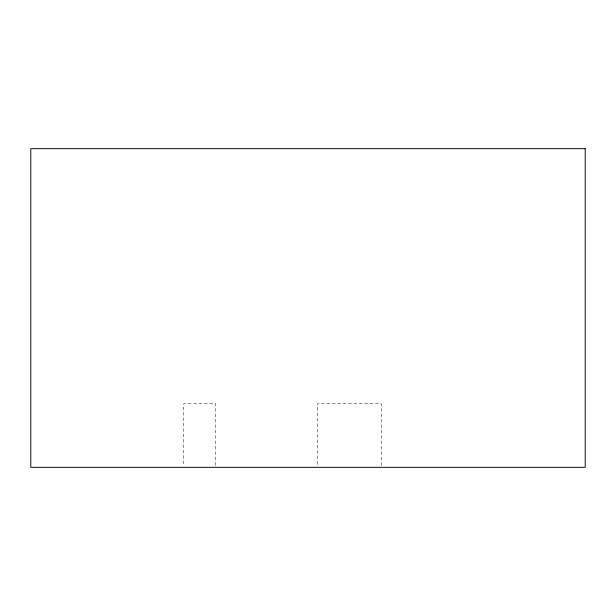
<?xml version="1.0" encoding="UTF-8"?>
<svg xmlns="http://www.w3.org/2000/svg" width="616" height="616" viewBox="0 0 616 616"><rect width="100%" height="100%" fill="white"/><g stroke="black" fill="none" stroke-linecap="round" stroke-linejoin="round"><path stroke-width="0.46" stroke-dasharray="3.08 2.31" d="M381.281 465.411L381.281 403.588L317.556 403.588L317.556 465.411M215.6 465.411L215.6 403.588L183.737 403.588L183.737 465.411"/><path stroke-width="0.92" d="M585.2 148.687L30.8 148.687L30.8 467.313L585.2 467.313L585.2 148.687"/></g></svg>
